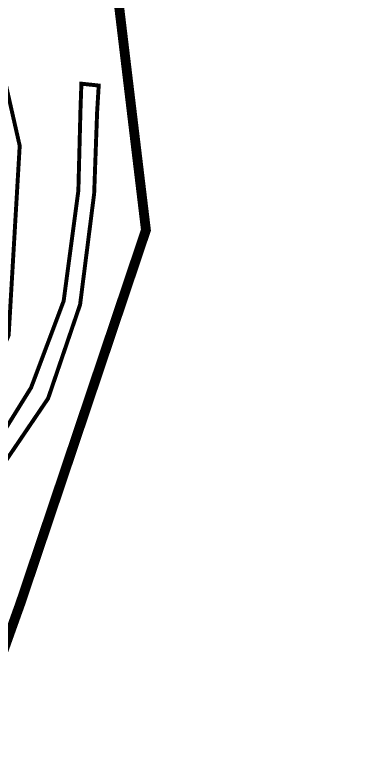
# Model space of a CAD drawing. Header units: metres. Extents: x 561401 to 594056, y 8460144 to 8508504.
# Drawn here: x 572840.29 to 572858.27, y 8465384.4 to 8465422.48 of the extents above; entities that cross this region are included whole.
import ezdxf

# ---------------------------------------------------------------- set-up
doc = ezdxf.new("R2010")
doc.units = ezdxf.units.M
for name, color, linetype in [('1.1. DERECHO DE VIA', 230, 'Continuous'), ('1.2. AFECTADOS BASE GRAFICA ESTATAL NO INSCRITO', 30, 'Continuous'), ('1.7 PIRCA DE PIEDRA', 8, 'Continuous')]:
    doc.layers.add(name, color=color, linetype=linetype)

msp = doc.modelspace()

# ---------------------------------------------------------------- linework, layer by layer
at = {"layer": '1.1. DERECHO DE VIA', "color": 230, "linetype": 'Continuous', "lineweight": 40, "ltscale": 0.2, "const_width": 0.5}
msp.add_lwpolyline([(572717.881, 8465576.348), (572735.426, 8465566.808), (572753.535, 8465558.319), (572770.846, 8465548.358), (572786.073, 8465535.433), (572798.712, 8465519.968), (572808.504, 8465502.549), (572817.542, 8465484.708), (572826.58, 8465466.867), (572835.618, 8465449.026), (572844.592, 8465431.153), (572846.943, 8465411.565), (572840.576, 8465392.637), (572833.841, 8465373.815), (572835.517, 8465354.158), (572840.897, 8465334.896), (572846.277, 8465315.633), (572851.658, 8465296.37), (572855.128, 8465276.723), (572854.313, 8465256.755), (572852.902, 8465236.805)], dxfattribs=at)
at = {"layer": '1.2. AFECTADOS BASE GRAFICA ESTATAL NO INSCRITO', "color": 64, "linetype": 'Continuous', "lineweight": -3, "const_width": 0.2}
msp.add_lwpolyline([(572838.039, 8465426.825), (572840.532, 8465415.844), (572839.971, 8465406.224), (572835.651, 8465395.976), (572829.317, 8465386.284), (572827.199, 8465381.829), (572825.264, 8465375.522), (572825.125, 8465368.253), (572826.647, 8465356.931), (572829.78, 8465343.204), (572836.274, 8465319.683), (572840.949, 8465298.432), (572845.526, 8465277.629), (572878.098, 8465255.824), (572888.47, 8465283.179), (572895.421, 8465307.113), (572900.255, 8465323.758), (572902.275, 8465342.225), (572898.105, 8465353.979), (572891.106, 8465373.709), (572886.411, 8465386.945), (572876.711, 8465405.47), (572865.698, 8465422.78)], dxfattribs=at)
at = {"layer": '1.7 PIRCA DE PIEDRA', "color": 64, "linetype": 'Continuous', "lineweight": -3, "const_width": 0.2}
msp.add_lwpolyline([(572844.545, 8465418.902), (572844.463, 8465417.547), (572844.314, 8465413.423), (572843.598, 8465407.775), (572841.973, 8465403.012), (572839.54, 8465399.425), (572836.798, 8465394.896), (572834.415, 8465391.703), (572830.181, 8465384.659), (572829.474, 8465385.147), (572833.838, 8465392.172), (572836.132, 8465395.412), (572838.788, 8465399.82), (572841.111, 8465403.565), (572842.764, 8465407.96), (572843.511, 8465413.562), (572843.618, 8465417.665), (572843.665, 8465418.996), (572844.545, 8465418.902)], dxfattribs=at)

doc.saveas('drawing.dxf')
